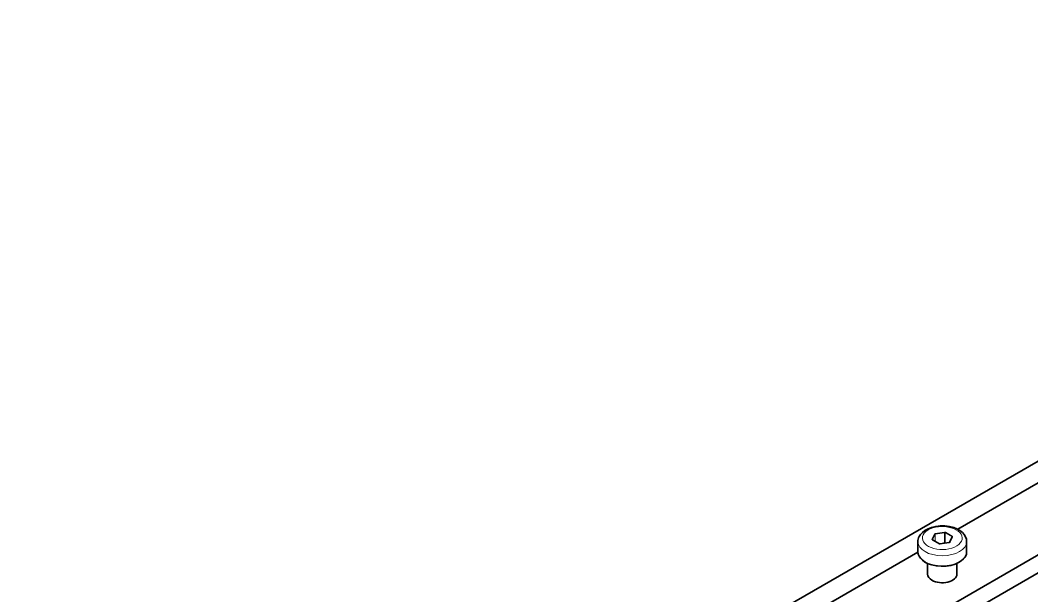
# Model space of a CAD drawing. Extents: x 218 to 1434, y 54 to 743.
# Drawn here: x 829.4 to 943.6, y 676.7 to 741.7 of the extents above; entities that cross this region are included whole.
import ezdxf

# ---------------------------------------------------------------- set-up
doc = ezdxf.new("R2010")
doc.units = 0

msp = doc.modelspace()

# ---------------------------------------------------------------- linework, layer by layer
at = {"color": 7, "lineweight": 35}
for p, q in [((829.38, 625.58), (1030.45, 741.67)), ((935.19, 684.22), (1030.45, 739.22)), ((935.19, 684.22), (1030.45, 739.22)), ((1033.97, 733.11), (858.35, 631.72)), ((859.31, 630.25), (1033.97, 731.09)), ((834.65, 626.17), (930.7, 681.63)), ((834.65, 626.17), (930.7, 681.63))]:
    msp.add_line(p, q, dxfattribs=at)
at = {"color": 7, "lineweight": 35, "ltscale": 0.028577}
msp.add_line((930.7, 681.67), (930.7, 682.81), dxfattribs=at)
at = {"color": 7, "lineweight": 13, "ltscale": 0.016861}
for p, q in [((932.58, 683.68), (932.29, 683.07)), ((932.63, 683.63), (932.34, 683.02))]:
    msp.add_line(p, q, dxfattribs=at)
at = {"color": 7, "lineweight": 13, "ltscale": 0.022391}
for p, q in [((932.32, 683.01), (933.1, 682.56)), ((934.58, 683.42), (933.81, 683.87))]:
    msp.add_line(p, q, dxfattribs=at)
at = {"color": 7, "lineweight": 35, "ltscale": 0.000189516}
msp.add_line((932.35, 683.01), (932.34, 683.02), dxfattribs=at)
at = {"color": 7, "lineweight": 35, "ltscale": 0.022392}
msp.add_line((932.35, 683.01), (933.12, 682.57), dxfattribs=at)
at = {"color": 7, "lineweight": 13, "ltscale": 0.019479}
msp.add_line((932.63, 682.85), (932.63, 683.63), dxfattribs=at)
at = {"color": 7, "lineweight": 13, "ltscale": 0.026804}
for p, q in [((933.71, 683.88), (932.65, 683.72)), ((933.72, 683.82), (932.66, 683.65)), ((933.19, 682.55), (934.25, 682.71))]:
    msp.add_line(p, q, dxfattribs=at)
at = {"color": 7, "lineweight": 13, "ltscale": 0.0205}
msp.add_line((932.66, 682.83), (932.66, 683.65), dxfattribs=at)
at = {"color": 7, "lineweight": 13, "ltscale": 0.027277}
for p, q in [((933.72, 682.72), (933.72, 683.82)), ((933.77, 682.72), (933.77, 683.81))]:
    msp.add_line(p, q, dxfattribs=at)
at = {"color": 7, "lineweight": 13, "ltscale": 0.022392}
msp.add_line((934.55, 683.36), (933.77, 683.81), dxfattribs=at)
at = {"color": 7, "lineweight": 35, "ltscale": 0.016862}
msp.add_line((934.28, 682.73), (934.56, 683.35), dxfattribs=at)
at = {"color": 7, "lineweight": 13, "ltscale": 0.01686}
msp.add_line((934.32, 682.75), (934.61, 683.37), dxfattribs=at)
at = {"color": 7, "lineweight": 13, "ltscale": 0.001213}
msp.add_line((934.55, 683.31), (934.55, 683.36), dxfattribs=at)
at = {"color": 7, "lineweight": 35, "ltscale": 0.028578}
msp.add_line((936.2, 681.67), (936.2, 682.81), dxfattribs=at)
at = {"color": 7, "lineweight": 35, "ltscale": 0.026806}
msp.add_line((933.18, 682.56), (934.24, 682.72), dxfattribs=at)
at = {"color": 7, "lineweight": 13, "ltscale": 0.004038}
msp.add_line((933.74, 682.68), (933.59, 682.62), dxfattribs=at)
at = {"color": 7, "lineweight": 13, "ltscale": 0.001325}
msp.add_line((933.72, 682.72), (933.74, 682.68), dxfattribs=at)
at = {"color": 7, "lineweight": 13, "ltscale": 0.000714563}
msp.add_line((933.76, 682.66), (933.74, 682.68), dxfattribs=at)
at = {"color": 7, "lineweight": 13, "ltscale": 0.000294119}
msp.add_line((933.77, 682.65), (933.76, 682.66), dxfattribs=at)
at = {"color": 7, "lineweight": 13, "ltscale": 0.000703304}
msp.add_line((933.79, 682.7), (933.77, 682.72), dxfattribs=at)
at = {"color": 7, "lineweight": 13, "ltscale": 0.001499}
msp.add_line((933.84, 682.66), (933.79, 682.7), dxfattribs=at)
at = {"color": 7, "lineweight": 35, "ltscale": 0.030606}
for p, q in [((931.8, 679.13), (931.8, 680.36)), ((935.1, 679.13), (935.1, 680.36))]:
    msp.add_line(p, q, dxfattribs=at)
at = {"color": 7, "lineweight": 35}
for points in [[(936.2, 682.81), (936.17, 683.08), (936.08, 683.35), (935.93, 683.61), (935.74, 683.83), (935.45, 684.06), (935.11, 684.26), (934.74, 684.41), (934.25, 684.53), (933.74, 684.6), (933.22, 684.6), (932.71, 684.54), (932.22, 684.43), (931.84, 684.28), (931.5, 684.09), (931.2, 683.86), (931, 683.64), (930.85, 683.4)], [(930.7, 681.67), (930.74, 681.4), (930.83, 681.17), (930.99, 680.94), (931.2, 680.72), (931.5, 680.51), (931.86, 680.33), (932.26, 680.2), (932.78, 680.08), (933.33, 680.04), (933.88, 680.05), (934.41, 680.14), (934.91, 680.28), (935.28, 680.45), (935.6, 680.65), (935.86, 680.88), (936.02, 681.08), (936.08, 681.19)]]:
    msp.add_lwpolyline(points, dxfattribs=at)
for centre, radius, start, end in [((932, 682.8), 1.3, 152.6327, 179.73), ((933.17, 682.66), 0.106, 244.7011, 280.1215), ((934.24, 682.79), 0.0644, 275.0056, 307.6149), ((935.16, 681.67), 1.04, 332.4405, 359.5956)]:
    msp.add_arc(centre, radius, start, end, dxfattribs=at)
at = {"color": 7, "lineweight": 13}
msp.add_arc((932.82, 684.88), 2.34, 277.5688, 292.7265, dxfattribs=at)
for centre, major_axis, ratio, start_param, end_param in [((933.45, 683.22), (2.25, 0), 0.57735, 2.856194490192343, 9.139379797371927), ((933.45, 682.81), (2.75, 0), 0.57735, 3.141622, 6.283214), ((932.39, 683.05), (0.1, 0), 0.57735, 2.879793, 3.926991), ((932.29, 683.03), (-0.0453, 0.0211), 0.788675, 3.492472, 5.063268), ((932.32, 682.97), (-0.025, -0.0433), 0.57735, 3.141593, 3.926991), ((932.67, 683.66), (0.1, 0), 0.57735, 1.832596, 2.879793), ((932.58, 683.64), (-0.0453, 0.0211), 0.788675, 3.492472, 5.063268), ((932.67, 683.62), (0.05, 0), 0.57735, 1.832596, 2.879793), ((932.65, 683.68), (-0.0076, 0.0494), 0.211325, 4.080475, 5.651271), ((933.73, 683.83), (0.1, 0), 0.57735, 0.785398, 1.832596), ((933.71, 683.84), (-0.0076, 0.0494), 0.211325, 4.080475, 5.651271), ((933.73, 683.79), (0.05, 0), 0.57735, 0.785398, 1.832596), ((933.81, 683.83), (0.025, 0.0433), 0.57735, 0.785398, 2.356194), ((934.58, 683.38), (0.025, 0.0433), 0.57735, 0.785398, 2.356194), ((934.51, 683.34), (0.05, 0), 0.57735, 6.283185, 7.068583), ((934.61, 683.32), (0.0453, -0.0211), 0.788675, 1.921676, 3.141714), ((934.51, 683.38), (0.1, 0), 0.57735, 6.021386, 7.068583), ((933.45, 681.67), (2.75, 0), 0.57735, 3.141622, 6.283214), ((933.1, 682.52), (-0.025, -0.0433), 0.57735, 3.141593, 3.926991), ((933.17, 682.6), (0.1, 0), 0.57735, 3.926991, 4.974188), ((933.19, 682.51), (0.0076, -0.0494), 0.211325, 2.509678, 3.141593), ((933.73, 682.7), (0.05, 0), 0.57735, 0.785398, 1.832596), ((933.73, 682.7), (0.0337, 0.037), 0.394572, 4.480817, 5.603781), ((934.25, 682.67), (0.0076, -0.0494), 0.211325, 2.509678, 3.141593), ((934.23, 682.77), (0.1, 0), 0.57735, 4.974188, 6.021386), ((934.32, 682.71), (0.0453, -0.0211), 0.788675, 1.921676, 3.141714)]:
    msp.add_ellipse(centre, major_axis=major_axis, ratio=ratio, start_param=start_param, end_param=end_param, dxfattribs=at)
at = {"color": 7, "lineweight": 35}
for start_param, end_param in [(3.141593, 3.926991), (3.141593, 3.926991), (3.926991, 6.283185), (3.926991, 6.283185)]:
    msp.add_ellipse((933.45, 679.13), major_axis=(1.65, 0), ratio=0.57735, start_param=start_param, end_param=end_param, dxfattribs=at)

doc.saveas('drawing.dxf')
